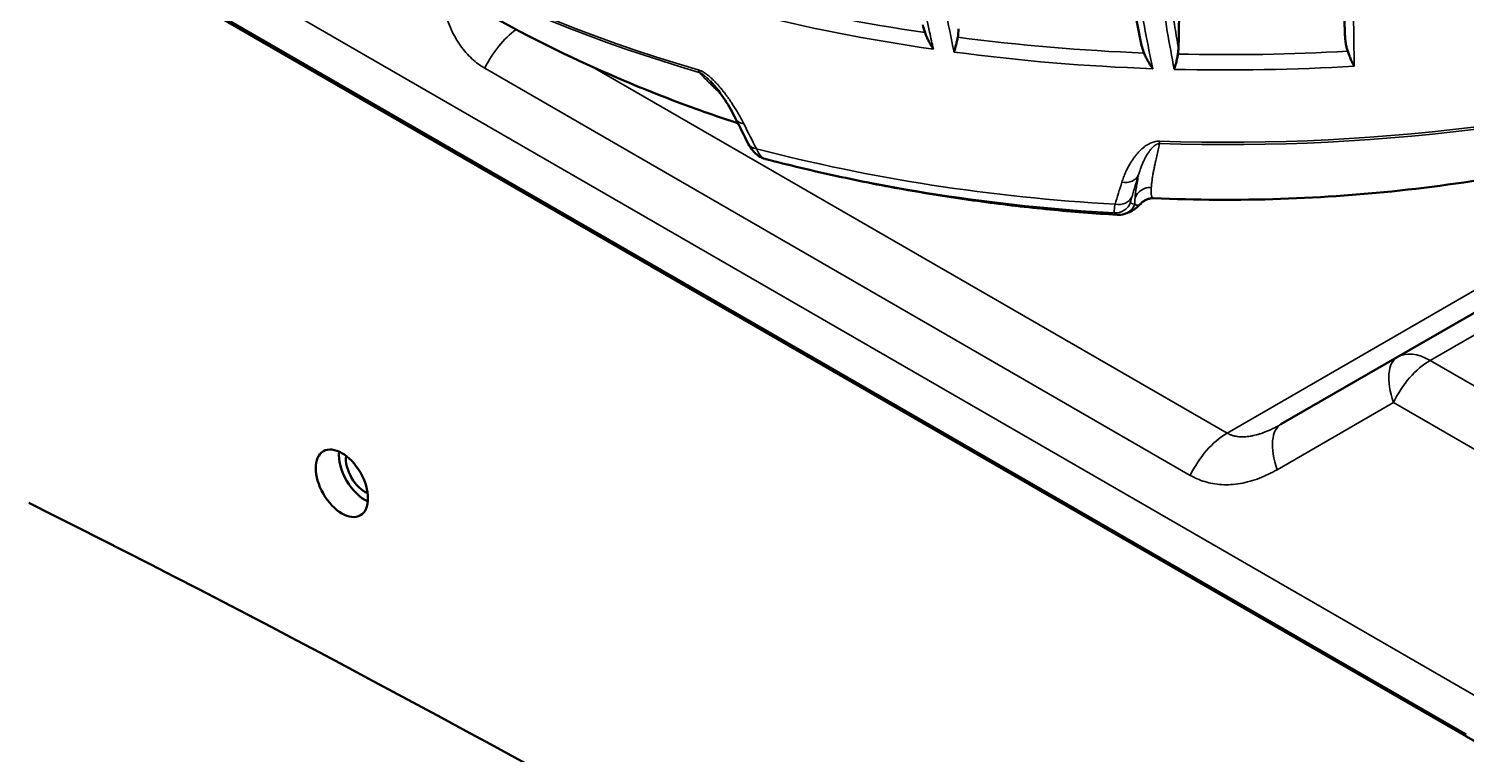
# Model space of a CAD drawing. Header units: millimetres. Extents: x 40 to 2195, y 40 to 1687.
# Drawn here: x 1665 to 1752.5, y 1308.4 to 1352.6 of the extents above; entities that cross this region are included whole.
import ezdxf

# ---------------------------------------------------------------- set-up
doc = ezdxf.new("R2010")
doc.units = ezdxf.units.MM
doc.header["$LTSCALE"] = 8
doc.layers.add('Visible (ISO)', color=7, linetype='Continuous', lineweight=50)
doc.layers.add('Visible Narrow (ISO)', color=7, linetype='Continuous', lineweight=35)

msp = doc.modelspace()

# ---------------------------------------------------------------- linework, layer by layer
at = {"layer": 'Visible (ISO)'}
for p, q in [((1670.653, 1356.782), (1754.091, 1308.608)), ((1752.485, 1309.65), (1672.259, 1355.968)), ((1709.852, 1344.671), (1709.852, 1344.671)), ((1759.619, 1339.152), (1748.292, 1332.613)), ((1741.215, 1328.527), (1748.292, 1332.613))]:
    msp.add_line(p, q, dxfattribs=at)
for centre, major_axis, ratio, start_param, end_param in [((1721.046, 1353.369), (0.231, -1.769), 0.286868, 0.718741, 1.082712), ((1734.38, 1352.306), (0.286, -1.765), 0.298341, 0.736225, 1.010242), ((1685.502, 1325.755), (-1.125, 1.949), 0.57735, 0.679674, 2.461919), ((1685.502, 1325.755), (-0.825, 1.429), 0.57735, 0.651522, 2.49007), ((1712.372, 481.754), (-500, 866.025), 0.57735, 5.430804, 5.56477)]:
    msp.add_ellipse(centre, major_axis=major_axis, ratio=ratio, start_param=start_param, end_param=end_param, dxfattribs=at)
msp.add_ellipse((1684.088, 1324.938), major_axis=(-1.125, 1.949), ratio=0.57735, dxfattribs=at)
for points in [[(1732.666, 1351.885), (1730.954, 1360.688), (1729.755, 1370.692), (1729.1, 1381.522)], [(1735.219, 1361.248), (1735.139, 1357.978), (1735.058, 1354.709), (1734.978, 1351.44)], [(1745.096, 1352.424), (1745.034, 1355.419), (1744.972, 1358.415), (1744.909, 1361.411)], [(1719.562, 1352.36), (1719.508, 1352.512), (1719.464, 1352.674), (1719.429, 1352.834)], [(1732.885, 1351.12), (1732.798, 1351.333), (1732.722, 1351.593), (1732.666, 1351.885)], [(1708.04, 1347.128), (1707.676, 1347.858), (1707.221, 1348.649), (1706.507, 1349.398)], [(1708.809, 1345.609), (1708.552, 1346.111), (1708.296, 1346.618), (1708.04, 1347.128)], [(1733.469, 1342.288), (1733.358, 1342.293), (1733.262, 1342.276), (1733.19, 1342.255)], [(1732.316, 1341.625), (1732.091, 1341.483), (1731.909, 1341.388), (1731.659, 1341.32)], [(1731.659, 1341.32), (1731.54, 1341.288), (1731.4, 1341.267), (1731.248, 1341.276)]]:
    msp.add_open_spline(points, degree=3, dxfattribs=at)
for points, knots in [([(1708.182, 1346.846), (1707.182, 1347.173), (1706.18, 1347.52), (1702.823, 1348.752), (1700.455, 1349.734), (1695.68, 1351.988), (1693.273, 1353.26), (1688.428, 1356.165), (1685.991, 1357.798), (1681.118, 1361.519), (1678.683, 1363.607), (1676.289, 1365.976)], [4.4423028, 4.4423028, 4.4423028, 4.4423028, 4.4932499, 4.4932499, 4.6123233, 4.6123233, 4.7313967, 4.7313967, 4.85047, 4.85047, 4.9695434, 4.9695434, 4.9695434, 4.9695434]), ([(1719.562, 1352.36), (1719.594, 1352.27), (1719.63, 1352.18), (1719.669, 1352.09), (1719.68, 1352.065), (1719.691, 1352.041), (1719.702, 1352.016), (1719.743, 1351.927), (1719.787, 1351.84), (1719.833, 1351.753), (1719.847, 1351.729), (1719.86, 1351.704), (1719.874, 1351.679), (1719.917, 1351.603), (1719.961, 1351.527), (1720.008, 1351.453), (1720.028, 1351.42), (1720.049, 1351.388), (1720.07, 1351.356)], [0, 0, 0, 0, 0.2608038, 0.2608038, 0.2608038, 0.3333333, 0.3333333, 0.3333333, 0.5927781, 0.5927781, 0.5927781, 0.6666667, 0.6666667, 0.6666667, 0.8981921, 0.8981921, 0.8981921, 1, 1, 1, 1]), ([(1721.331, 1351.18), (1721.35, 1351.247), (1721.369, 1351.316), (1721.388, 1351.386), (1721.396, 1351.413), (1721.403, 1351.44), (1721.411, 1351.467), (1721.43, 1351.539), (1721.449, 1351.612), (1721.467, 1351.686), (1721.474, 1351.713), (1721.481, 1351.741), (1721.487, 1351.769), (1721.507, 1351.851), (1721.525, 1351.934), (1721.542, 1352.019), (1721.546, 1352.04), (1721.55, 1352.06), (1721.554, 1352.081)], [0, 0, 0, 0, 0.2408603, 0.2408603, 0.2408603, 0.3333333, 0.3333333, 0.3333333, 0.5761614, 0.5761614, 0.5761614, 0.6666667, 0.6666667, 0.6666667, 0.9339743, 0.9339743, 0.9339743, 1, 1, 1, 1]), ([(1745.273, 1351.233), (1745.261, 1351.268), (1745.25, 1351.304), (1745.24, 1351.342), (1745.229, 1351.379), (1745.219, 1351.418), (1745.21, 1351.459), (1745.2, 1351.5), (1745.191, 1351.542), (1745.182, 1351.586), (1745.174, 1351.63), (1745.165, 1351.677), (1745.158, 1351.725), (1745.15, 1351.773), (1745.143, 1351.824), (1745.136, 1351.877), (1745.129, 1351.93), (1745.123, 1351.985), (1745.118, 1352.043), (1745.112, 1352.101), (1745.108, 1352.161), (1745.104, 1352.225), (1745.101, 1352.288), (1745.098, 1352.354), (1745.096, 1352.424)], [0, 0, 0, 0, 0.125, 0.125, 0.125, 0.25, 0.25, 0.25, 0.375, 0.375, 0.375, 0.5, 0.5, 0.5, 0.625, 0.625, 0.625, 0.75, 0.75, 0.75, 0.875, 0.875, 0.875, 1, 1, 1, 1]), ([(1732.885, 1351.12), (1732.922, 1351.031), (1732.962, 1350.943), (1733.004, 1350.856), (1733.015, 1350.834), (1733.026, 1350.812), (1733.037, 1350.79), (1733.077, 1350.712), (1733.119, 1350.635), (1733.162, 1350.559), (1733.179, 1350.53), (1733.197, 1350.501), (1733.214, 1350.472), (1733.258, 1350.399), (1733.303, 1350.328), (1733.349, 1350.258), (1733.37, 1350.227), (1733.39, 1350.197), (1733.411, 1350.167)], [0, 0, 0, 0, 0.266065, 0.266065, 0.266065, 0.333333, 0.333333, 0.333333, 0.573643, 0.573643, 0.573643, 0.666667, 0.666667, 0.666667, 0.898779, 0.898779, 0.898779, 1, 1, 1, 1]), ([(1734.718, 1350.128), (1734.732, 1350.171), (1734.746, 1350.216), (1734.774, 1350.309), (1734.788, 1350.358), (1734.803, 1350.413), (1734.804, 1350.419), (1734.822, 1350.481), (1734.837, 1350.539), (1734.863, 1350.643), (1734.874, 1350.689), (1734.904, 1350.827), (1734.923, 1350.921), (1734.941, 1351.028), (1734.943, 1351.042), (1734.945, 1351.055)], [0, 0, 0, 0, 0.1519863, 0.1519863, 0.3148341, 0.3148341, 0.3333333, 0.3333333, 0.5207462, 0.5207462, 0.6666667, 0.6666667, 0.9581845, 0.9581845, 1, 1, 1, 1]), ([(1745.273, 1351.233), (1745.3, 1351.15), (1745.33, 1351.067), (1745.361, 1350.986), (1745.371, 1350.963), (1745.38, 1350.94), (1745.389, 1350.917), (1745.423, 1350.834), (1745.458, 1350.752), (1745.494, 1350.672), (1745.504, 1350.652), (1745.513, 1350.632), (1745.522, 1350.612), (1745.555, 1350.543), (1745.588, 1350.475), (1745.622, 1350.409), (1745.637, 1350.38), (1745.651, 1350.352), (1745.666, 1350.324)], [0, 0, 0, 0, 0.259448, 0.259448, 0.259448, 0.333333, 0.333333, 0.333333, 0.599309, 0.599309, 0.599309, 0.666667, 0.666667, 0.666667, 0.899868, 0.899868, 0.899868, 1, 1, 1, 1]), ([(1772.553, 1348.612), (1769.873, 1347.557), (1767.216, 1346.664), (1761.942, 1345.143), (1759.323, 1344.516), (1754.112, 1343.493), (1751.52, 1343.097), (1746.349, 1342.514), (1743.771, 1342.328), (1738.619, 1342.157), (1736.046, 1342.172), (1733.469, 1342.288)], [3.3287036, 3.3287036, 3.3287036, 3.3287036, 3.4639147, 3.4639147, 3.5991257, 3.5991257, 3.7343368, 3.7343368, 3.8695479, 3.8695479, 4.004759, 4.004759, 4.004759, 4.004759]), ([(1709.841, 1344.674), (1709.692, 1344.714), (1709.552, 1344.781), (1709.297, 1344.954), (1709.182, 1345.064), (1708.979, 1345.311), (1708.89, 1345.452), (1708.812, 1345.602)], [0.0013693, 0.0013693, 0.0013693, 0.0013693, 0.0541149, 0.0541149, 0.1111881, 0.1111881, 0.1723503, 0.1723503, 0.1723503, 0.1723503]), ([(1710.06, 1344.617), (1710.046, 1344.62), (1710.032, 1344.624), (1710.005, 1344.631), (1709.991, 1344.635), (1709.963, 1344.642), (1709.949, 1344.645), (1709.922, 1344.653), (1709.908, 1344.656), (1709.88, 1344.663), (1709.866, 1344.667), (1709.852, 1344.671)], [4.34695944, 4.34695944, 4.34695944, 4.34695944, 4.347623844, 4.347623844, 4.348288248, 4.348288248, 4.348952652, 4.348952652, 4.349617057, 4.349617057, 4.350281461, 4.350281461, 4.350281461, 4.350281461]), ([(1710.06, 1344.617), (1711.551, 1344.232), (1713.022, 1343.886), (1715.926, 1343.261), (1717.361, 1342.982), (1720.2, 1342.487), (1721.605, 1342.27), (1724.392, 1341.893), (1725.775, 1341.733), (1728.522, 1341.465), (1729.887, 1341.358), (1731.248, 1341.276)], [1.9362259, 1.9362259, 1.9362259, 1.9362259, 1.9994727, 1.9994727, 2.0627195, 2.0627195, 2.1259664, 2.1259664, 2.1892132, 2.1892132, 2.25246, 2.25246, 2.25246, 2.25246]), ([(1733.19, 1342.255), (1733.123, 1342.236), (1733.065, 1342.212), (1732.942, 1342.152), (1732.882, 1342.115), (1732.811, 1342.063), (1732.794, 1342.051), (1732.779, 1342.038)], [0, 0, 0, 0, 0.02627731, 0.02627731, 0.06203497, 0.06203497, 0.07362864, 0.07362864, 0.07362864, 0.07362864]), ([(1732.779, 1342.038), (1732.703, 1341.977), (1732.654, 1341.926), (1732.578, 1341.848), (1732.553, 1341.822), (1732.495, 1341.766), (1732.471, 1341.743), (1732.412, 1341.693), (1732.378, 1341.666), (1732.338, 1341.64)], [0, 0, 0, 0, 0.0525871, 0.0525871, 0.0848879, 0.0848879, 0.1018977, 0.1018977, 0.11775, 0.11775, 0.11775, 0.11775])]:
    msp.add_open_spline(points, degree=3, knots=knots, dxfattribs=at)
at = {"layer": 'Visible Narrow (ISO)'}
for p, q in [((1753.071, 1311.98), (1672.846, 1358.298)), ((1692.787, 1350.195), (1735.698, 1325.42)), ((1699.355, 1350.266), (1737.94, 1327.989)), ((1772.058, 1347.687), (1737.94, 1327.989)), ((1731.918, 1344.178), (1731.918, 1344.178)), ((1759.619, 1337.799), (1750.292, 1332.414)), ((1750.292, 1332.414), (1756.999, 1328.542)), ((1740.973, 1325.76), (1748.05, 1329.845)), ((1748.05, 1329.845), (1754.758, 1325.973))]:
    msp.add_line(p, q, dxfattribs=at)
for centre, major_axis, ratio, start_param, end_param in [((1737.913, 1386.962), (71.487, 0), 0.57735, 3.607978, 4.246004), ((1737.913, 1386.739), (71.35, 0), 0.57735, 3.669836, 4.246004), ((1737.913, 1393.604), (73.756, 0), 0.57735, 4.305873, 4.460938), ((1737.913, 1392.561), (73.567, 0), 0.57735, 4.301699, 4.467408), ((1695.028, 1349.498), (-2, -3.464), 0.57735, 4.045891, 4.842092), ((1737.913, 1393.604), (73.756, 0), 0.57735, 4.488733, 4.644169), ((1737.913, 1392.561), (73.567, 0), 0.57735, 4.485036, 4.651148), ((1737.913, 1386.962), (71.487, 0), 0.57735, 4.655175, 5.228355), ((1737.913, 1393.604), (73.756, 0), 0.57735, 4.67214, 4.812339), ((1737.913, 1386.739), (71.35, 0), 0.57735, 4.655175, 5.229446), ((1737.913, 1392.561), (73.567, 0), 0.57735, 4.66895, 4.817971), ((1706.196, 1350.838), (-0.279, -0.96), 0.367142, 5.694564, 6.001292), ((1708.935, 1347.575), (-0.895, -0.447), 0.703936, 6.283184, 7.085074), ((1743.487, 1485.717), (11.208, -180.069), 0.36868, 5.570163, 5.583526), ((1733.88, 1346.555), (-0.033, -0.999), 0.046689, 5.641158, 5.947889), ((1709.699, 1346.064), (-0.89, -0.456), 0.712006, 0.000049, 0.798945), ((1737.913, 1381.734), (69.297, 0), 0.57735, 4.286921, 4.614258), ((1737.913, 1380.63), (-68.312, 0), 0.57735, 1.150828, 1.470487), ((1786.153, 1479.117), (62.522, 169.238), 0.039356, 2.517151, 2.530514), ((1731.621, 1344.066), (0.956, -0.292), 0.810814, 4.867856, 6.212448), ((1787.104, 1478.848), (62.2, 168.368), 0.041369, 2.517527, 2.530886), ((1731.216, 1342.736), (0.957, -0.291), 0.818541, 4.862448, 6.211108), ((1733.276, 1341.957), (-0.997, 0.071), 0.989192, 4.733251, 5.996655), ((1731.134, 1342.385), (0.834, 0.552), 0.998686, 4.066585, 5.343597), ((1770.997, 1449.011), (-39.808, -107.723), 0.041341, 6.252903, 6.295699), ((1731.397, 1342.285), (0.263, -0.965), 0.998709, 0, 0.951802), ((1771.654, 1448.774), (-39.467, -106.833), 0.041369, 6.252908, 6.312686), ((1731.783, 1342.471), (0.533, -0.846), 0.99443, 6.283183, 6.664132), ((1732.15, 1342.816), (0.628, -0.778), 0.664165, 0.000183, 0.03499), ((1750.292, 1329.148), (-2, 3.464), 0.44139, 0, 1.125051), ((1750.292, 1329.148), (-2, 3.464), 0.57735, 5.497787, 6.283185), ((1750.292, 1329.148), (-2, -3.464), 0.57735, 3.926991, 4.842092), ((1743.215, 1325.063), (-2, 3.464), 0.44139, 0, 1.125051), ((1737.94, 1324.723), (-2, -3.464), 0.577351, 3.927013, 4.842131)]:
    msp.add_ellipse(centre, major_axis=major_axis, ratio=ratio, start_param=start_param, end_param=end_param, dxfattribs=at)
for points, knots in [([(1715.744, 1382.783), (1715.849, 1381.128), (1715.97, 1379.492), (1716.236, 1376.309), (1716.381, 1374.76), (1716.597, 1372.679), (1716.656, 1372.128), (1716.829, 1370.578), (1716.947, 1369.584), (1717.276, 1366.972), (1717.497, 1365.371), (1717.872, 1362.883), (1718.015, 1361.978), (1718.257, 1360.518), (1718.353, 1359.957), (1718.676, 1358.118), (1718.912, 1356.856), (1719.377, 1354.523), (1719.603, 1353.448), (1719.915, 1352.042), (1719.992, 1351.698), (1720.07, 1351.356)], [0, 0, 0, 0, 0.143534, 0.143534, 0.282929, 0.282929, 0.333333, 0.333333, 0.425697, 0.425697, 0.578184, 0.578184, 0.666667, 0.666667, 0.72245, 0.72245, 0.850689, 0.850689, 0.963275, 0.963275, 1, 1, 1, 1]), ([(1721.331, 1351.18), (1721.147, 1352.039), (1720.972, 1352.908), (1720.804, 1353.788), (1720.551, 1355.114), (1720.316, 1356.463), (1720.1, 1357.834), (1719.942, 1358.83), (1719.795, 1359.839), (1719.657, 1360.858), (1719.626, 1361.086), (1719.596, 1361.314), (1719.566, 1361.543), (1719.418, 1362.678), (1719.282, 1363.827), (1719.157, 1364.99), (1719.045, 1366.044), (1718.942, 1367.108), (1718.849, 1368.184), (1718.765, 1369.157), (1718.689, 1370.14), (1718.621, 1371.13), (1718.618, 1371.185), (1718.614, 1371.239), (1718.61, 1371.294), (1718.553, 1372.137), (1718.502, 1372.986), (1718.457, 1373.841), (1718.413, 1374.666), (1718.375, 1375.496), (1718.342, 1376.332), (1718.312, 1377.091), (1718.287, 1377.854), (1718.267, 1378.622), (1718.248, 1379.322), (1718.233, 1380.026), (1718.221, 1380.733), (1718.212, 1381.287), (1718.206, 1381.844), (1718.201, 1382.402)], [0, 0, 0, 0, 0.0925295, 0.0925295, 0.0925295, 0.2320294, 0.2320294, 0.2320294, 0.3333333, 0.3333333, 0.3333333, 0.3559258, 0.3559258, 0.3559258, 0.4680888, 0.4680888, 0.4680888, 0.5696674, 0.5696674, 0.5696674, 0.6616107, 0.6616107, 0.6616107, 0.6666667, 0.6666667, 0.6666667, 0.7448396, 0.7448396, 0.7448396, 0.8202396, 0.8202396, 0.8202396, 0.8887044, 0.8887044, 0.8887044, 0.9511157, 0.9511157, 0.9511157, 0.9999997, 0.9999997, 0.9999997, 0.9999997]), ([(1729.547, 1381.243), (1729.643, 1379.667), (1729.75, 1378.111), (1729.957, 1375.42), (1730.052, 1374.277), (1730.245, 1372.118), (1730.343, 1371.101), (1730.583, 1368.734), (1730.731, 1367.391), (1731.044, 1364.756), (1731.209, 1363.463), (1731.484, 1361.451), (1731.588, 1360.72), (1731.708, 1359.9), (1731.722, 1359.805), (1731.97, 1358.14), (1732.218, 1356.602), (1732.499, 1354.986), (1732.518, 1354.877), (1732.813, 1353.198), (1733.104, 1351.665), (1733.411, 1350.167)], [0, 0, 0, 0, 0.1369157, 0.1369157, 0.2398979, 0.2398979, 0.3333333, 0.3333333, 0.4595686, 0.4595686, 0.5846852, 0.5846852, 0.6571523, 0.6571523, 0.6666667, 0.6666667, 0.8240432, 0.8240432, 0.8355255, 0.8355255, 1, 1, 1, 1]), ([(1734.718, 1350.128), (1734.574, 1350.889), (1734.434, 1351.66), (1734.167, 1353.227), (1734.039, 1354.024), (1733.792, 1355.651), (1733.674, 1356.48), (1733.46, 1358.084), (1733.364, 1358.858), (1733.168, 1360.529), (1733.07, 1361.43), (1732.889, 1363.254), (1732.805, 1364.177), (1732.65, 1366.046), (1732.58, 1366.993), (1732.471, 1368.628), (1732.429, 1369.312), (1732.335, 1371.024), (1732.286, 1372.057), (1732.204, 1374.147), (1732.171, 1375.204), (1732.121, 1377.344), (1732.104, 1378.427), (1732.091, 1380.049), (1732.088, 1380.58), (1732.087, 1381.114)], [0, 0, 0, 0, 0.0839647, 0.0839647, 0.1686984, 0.1686984, 0.2548269, 0.2548269, 0.3333333, 0.3333333, 0.4228184, 0.4228184, 0.5125096, 0.5125096, 0.6026181, 0.6026181, 0.6666667, 0.6666667, 0.7618118, 0.7618118, 0.8573544, 0.8573544, 0.9535085, 0.9535085, 1, 1, 1, 1]), ([(1732.561, 1381.273), (1732.561, 1380.649), (1732.565, 1380.009), (1732.574, 1379.045), (1732.578, 1378.731), (1732.583, 1378.395), (1732.583, 1378.377), (1732.589, 1377.953), (1732.596, 1377.542), (1732.613, 1376.717), (1732.622, 1376.303), (1732.638, 1375.715), (1732.642, 1375.545), (1732.651, 1375.227), (1732.656, 1375.08), (1732.674, 1374.476), (1732.69, 1374.014), (1732.726, 1373.074), (1732.745, 1372.597), (1732.78, 1371.815), (1732.794, 1371.516), (1732.832, 1370.757), (1732.857, 1370.292), (1732.907, 1369.414), (1732.932, 1369.003), (1732.988, 1368.118), (1733.02, 1367.642), (1733.089, 1366.685), (1733.125, 1366.203), (1733.189, 1365.404), (1733.215, 1365.089), (1733.285, 1364.276), (1733.33, 1363.773), (1733.395, 1363.085), (1733.413, 1362.907), (1733.48, 1362.223), (1733.532, 1361.712), (1733.608, 1361.013), (1733.628, 1360.831), (1733.699, 1360.193), (1733.752, 1359.731), (1733.863, 1358.815), (1733.92, 1358.359), (1734.04, 1357.435), (1734.104, 1356.965), (1734.184, 1356.395), (1734.197, 1356.301), (1734.302, 1355.569), (1734.398, 1354.922), (1734.584, 1353.739), (1734.671, 1353.206), (1734.832, 1352.261), (1734.904, 1351.852), (1734.978, 1351.44)], [0, 0, 0, 0, 0.0846276, 0.0846276, 0.125, 0.125, 0.1272854, 0.1272854, 0.1789618, 0.1789618, 0.2296217, 0.2296217, 0.25, 0.25, 0.2675178, 0.2675178, 0.3212589, 0.3212589, 0.375, 0.375, 0.4077379, 0.4077379, 0.4573762, 0.4573762, 0.5, 0.5, 0.5479617, 0.5479617, 0.5950212, 0.5950212, 0.625, 0.625, 0.6718697, 0.6718697, 0.6881763, 0.6881763, 0.7339947, 0.7339947, 0.75, 0.75, 0.7899449, 0.7899449, 0.8284488, 0.8284488, 0.8672804, 0.8672804, 0.875, 0.875, 0.9268199, 0.9268199, 0.9684977, 0.9684977, 1, 1, 1, 1]), ([(1744.633, 1381.463), (1744.643, 1380.945), (1744.653, 1380.427), (1744.673, 1379.395), (1744.683, 1378.88), (1744.702, 1377.855), (1744.712, 1377.345), (1744.727, 1376.539), (1744.732, 1376.241), (1744.739, 1375.872), (1744.74, 1375.8), (1744.749, 1375.35), (1744.755, 1374.974), (1744.769, 1374.225), (1744.776, 1373.852), (1744.789, 1373.106), (1744.796, 1372.734), (1744.809, 1371.991), (1744.815, 1371.62), (1744.826, 1371.013), (1744.83, 1370.779), (1744.838, 1370.315), (1744.842, 1370.085), (1744.855, 1369.274), (1744.865, 1368.687), (1744.885, 1367.506), (1744.894, 1366.914), (1744.912, 1365.807), (1744.92, 1365.296), (1744.934, 1364.365), (1744.941, 1363.947), (1744.954, 1363.056), (1744.962, 1362.58), (1744.976, 1361.63), (1744.983, 1361.155), (1744.996, 1360.208), (1745.003, 1359.736), (1745.012, 1359.051), (1745.015, 1358.838), (1745.027, 1358.015), (1745.035, 1357.406), (1745.05, 1356.216), (1745.058, 1355.635), (1745.072, 1354.48), (1745.079, 1353.906), (1745.089, 1353.029), (1745.093, 1352.726), (1745.096, 1352.424)], [0.0000126, 0.0000126, 0.0000126, 0.0000126, 0.0557415, 0.0557415, 0.1114225, 0.1114225, 0.1671017, 0.1671017, 0.2, 0.2, 0.2079873, 0.2079873, 0.249954, 0.249954, 0.2917482, 0.2917482, 0.3333212, 0.3333212, 0.374375, 0.374375, 0.4, 0.4, 0.4248468, 0.4248468, 0.487159, 0.487159, 0.5483546, 0.5483546, 0.6, 0.6, 0.6413573, 0.6413573, 0.6878341, 0.6878341, 0.7338867, 0.7338867, 0.779464, 0.779464, 0.8, 0.8, 0.8589172, 0.8589172, 0.9151523, 0.9151523, 0.9707243, 0.9707243, 1, 1, 1, 1]), ([(1745.177, 1381.171), (1745.216, 1379.224), (1745.252, 1377.307), (1745.32, 1373.633), (1745.352, 1371.872), (1745.385, 1369.937), (1745.388, 1369.734), (1745.429, 1367.372), (1745.463, 1365.257), (1745.512, 1362.058), (1745.529, 1360.941), (1745.561, 1358.691), (1745.577, 1357.559), (1745.619, 1354.345), (1745.644, 1352.305), (1745.666, 1350.324)], [0, 0, 0, 0, 0.171092, 0.171092, 0.333333, 0.333333, 0.352335, 0.352335, 0.555486, 0.555486, 0.666667, 0.666667, 0.782415, 0.782415, 1, 1, 1, 1]), ([(1690.061, 1355.153), (1690.105, 1354.736), (1690.242, 1353.909), (1690.658, 1352.637), (1691.274, 1351.543), (1691.987, 1350.739), (1692.513, 1350.353), (1692.787, 1350.195)], [0, 0, 0, 0, 0.2, 0.4, 0.6, 0.8, 0.9999924, 0.9999924, 0.9999924, 0.9999924]), ([(1705.768, 1350.096), (1705.789, 1350.09), (1705.81, 1350.083), (1705.856, 1350.067), (1705.88, 1350.057), (1705.929, 1350.036), (1705.955, 1350.024), (1706.007, 1349.997), (1706.033, 1349.983), (1706.087, 1349.952), (1706.114, 1349.936), (1706.169, 1349.9), (1706.197, 1349.882), (1706.254, 1349.842), (1706.283, 1349.82), (1706.342, 1349.776), (1706.372, 1349.752), (1706.432, 1349.703), (1706.463, 1349.677), (1706.526, 1349.622), (1706.557, 1349.593), (1706.622, 1349.534), (1706.655, 1349.502), (1706.722, 1349.437), (1706.756, 1349.403), (1706.825, 1349.331), (1706.86, 1349.294), (1706.931, 1349.217), (1706.968, 1349.177), (1707.041, 1349.093), (1707.079, 1349.05), (1707.155, 1348.959), (1707.194, 1348.912), (1707.273, 1348.813), (1707.314, 1348.762), (1707.396, 1348.655), (1707.438, 1348.599), (1707.524, 1348.483), (1707.568, 1348.423), (1707.657, 1348.296), (1707.703, 1348.229), (1707.798, 1348.089), (1707.847, 1348.015), (1707.948, 1347.857), (1708, 1347.774), (1708.106, 1347.6), (1708.16, 1347.51), (1708.267, 1347.323), (1708.321, 1347.226), (1708.43, 1347.025), (1708.485, 1346.92), (1708.539, 1346.812)], [0.0000006, 0.0000006, 0.0000006, 0.0000006, 0.04, 0.04, 0.08, 0.08, 0.12, 0.12, 0.16, 0.16, 0.2, 0.2, 0.24, 0.24, 0.28, 0.28, 0.32, 0.32, 0.36, 0.36, 0.4, 0.4, 0.44, 0.44, 0.48, 0.48, 0.52, 0.52, 0.56, 0.56, 0.6, 0.6, 0.64, 0.64, 0.68, 0.68, 0.72, 0.72, 0.76, 0.76, 0.8, 0.8, 0.84, 0.84, 0.88, 0.88, 0.92, 0.92, 0.96, 0.96, 1, 1, 1, 1]), ([(1705.83, 1349.944), (1706.001, 1349.758), (1706.176, 1349.573), (1706.355, 1349.39), (1706.531, 1349.21), (1706.711, 1349.033), (1706.895, 1348.859), (1706.956, 1348.801), (1707.017, 1348.743), (1707.079, 1348.686), (1707.094, 1348.672), (1707.109, 1348.658), (1707.124, 1348.645)], [0.0000007, 0.0000007, 0.0000007, 0.0000007, 0.1442254, 0.1442254, 0.1442254, 0.286103, 0.286103, 0.286103, 0.3333333, 0.3333333, 0.3333333, 0.3447104, 0.3447104, 0.3447104, 0.3447104]), ([(1705.83, 1349.944), (1705.833, 1349.943), (1705.837, 1349.942), (1705.841, 1349.941), (1705.848, 1349.938), (1705.856, 1349.935), (1705.864, 1349.931), (1705.869, 1349.929), (1705.874, 1349.927), (1705.878, 1349.925), (1705.886, 1349.921), (1705.895, 1349.917), (1705.903, 1349.913), (1705.909, 1349.91), (1705.915, 1349.907), (1705.921, 1349.903), (1705.93, 1349.899), (1705.938, 1349.894), (1705.947, 1349.889), (1705.954, 1349.884), (1705.961, 1349.88), (1705.968, 1349.876), (1705.976, 1349.87), (1705.985, 1349.865), (1705.994, 1349.859), (1706.002, 1349.854), (1706.01, 1349.848), (1706.018, 1349.842), (1706.026, 1349.836), (1706.035, 1349.83), (1706.044, 1349.824), (1706.053, 1349.817), (1706.062, 1349.81), (1706.071, 1349.803), (1706.08, 1349.797), (1706.088, 1349.79), (1706.097, 1349.783), (1706.107, 1349.775), (1706.118, 1349.767), (1706.128, 1349.758), (1706.137, 1349.751), (1706.145, 1349.744), (1706.153, 1349.737), (1706.165, 1349.727), (1706.177, 1349.717), (1706.189, 1349.707), (1706.197, 1349.7), (1706.205, 1349.693), (1706.213, 1349.686), (1706.226, 1349.674), (1706.239, 1349.662), (1706.253, 1349.649), (1706.261, 1349.642), (1706.268, 1349.635), (1706.276, 1349.628), (1706.291, 1349.614), (1706.306, 1349.6), (1706.321, 1349.585), (1706.328, 1349.578), (1706.335, 1349.571), (1706.343, 1349.565), (1706.359, 1349.548), (1706.376, 1349.532), (1706.393, 1349.515), (1706.4, 1349.508), (1706.407, 1349.501), (1706.413, 1349.495), (1706.432, 1349.476), (1706.451, 1349.457), (1706.47, 1349.437), (1706.476, 1349.431), (1706.482, 1349.425), (1706.488, 1349.418), (1706.494, 1349.412), (1706.501, 1349.405), (1706.507, 1349.398)], [0.0000019, 0.0000019, 0.0000019, 0.0000019, 0.0135103, 0.0135103, 0.0135103, 0.04, 0.04, 0.04, 0.055076, 0.055076, 0.055076, 0.08, 0.08, 0.08, 0.0966318, 0.0966318, 0.0966318, 0.12, 0.12, 0.12, 0.1381946, 0.1381946, 0.1381946, 0.16, 0.16, 0.16, 0.1797043, 0.1797043, 0.1797043, 0.2, 0.2, 0.2, 0.2212502, 0.2212502, 0.2212502, 0.24, 0.24, 0.24, 0.2628015, 0.2628015, 0.2628015, 0.28, 0.28, 0.28, 0.3043345, 0.3043345, 0.3043345, 0.32, 0.32, 0.32, 0.3458792, 0.3458792, 0.3458792, 0.36, 0.36, 0.36, 0.3874213, 0.3874213, 0.3874213, 0.4, 0.4, 0.4, 0.4289624, 0.4289624, 0.4289624, 0.44, 0.44, 0.44, 0.4705063, 0.4705063, 0.4705063, 0.48, 0.48, 0.48, 0.4899138, 0.4899138, 0.4899138, 0.4899138]), ([(1731.535, 1343.254), (1731.568, 1343.36), (1731.638, 1343.563), (1731.752, 1343.842), (1731.873, 1344.097), (1731.995, 1344.322), (1732.116, 1344.52), (1732.234, 1344.696), (1732.351, 1344.853), (1732.467, 1344.994), (1732.582, 1345.12), (1732.695, 1345.232), (1732.807, 1345.333), (1732.921, 1345.424), (1733.036, 1345.505), (1733.152, 1345.575), (1733.267, 1345.634), (1733.381, 1345.682), (1733.516, 1345.724), (1733.663, 1345.752), (1733.77, 1345.758), (1733.825, 1345.756)], [0, 0, 0, 0, 0.0526316, 0.1052632, 0.1578947, 0.2105263, 0.2631579, 0.3157895, 0.3684211, 0.4210526, 0.4736842, 0.5263158, 0.5789474, 0.6315789, 0.6842105, 0.7368421, 0.7894737, 0.8421053, 0.8947368, 0.9473684, 1, 1, 1, 1]), ([(1709.311, 1345.292), (1709.362, 1345.174), (1709.471, 1344.968), (1709.655, 1344.758), (1709.786, 1344.688), (1709.852, 1344.671)], [0.0000203, 0.0000203, 0.0000203, 0.0000203, 0.3333333, 0.6666667, 0.998718, 0.998718, 0.998718, 0.998718]), ([(1732.558, 1343.72), (1732.562, 1343.733), (1732.566, 1343.747), (1732.587, 1343.821), (1732.605, 1343.88), (1732.629, 1343.954), (1732.634, 1343.97), (1732.657, 1344.039), (1732.675, 1344.09), (1732.7, 1344.158), (1732.707, 1344.177), (1732.731, 1344.24), (1732.748, 1344.283), (1732.773, 1344.345), (1732.782, 1344.365), (1732.806, 1344.422), (1732.821, 1344.457), (1732.846, 1344.513), (1732.856, 1344.533), (1732.879, 1344.583), (1732.893, 1344.612), (1732.917, 1344.661), (1732.928, 1344.682), (1732.951, 1344.726), (1732.963, 1344.75), (1732.987, 1344.794), (1732.998, 1344.815), (1733.021, 1344.854), (1733.032, 1344.873), (1733.055, 1344.913), (1733.067, 1344.934), (1733.089, 1344.969), (1733.099, 1344.985), (1733.122, 1345.021), (1733.135, 1345.041), (1733.156, 1345.073), (1733.165, 1345.085), (1733.187, 1345.117), (1733.201, 1345.137), (1733.222, 1345.166), (1733.229, 1345.175), (1733.251, 1345.204), (1733.266, 1345.223), (1733.287, 1345.249), (1733.293, 1345.256), (1733.314, 1345.282), (1733.331, 1345.301), (1733.351, 1345.324), (1733.356, 1345.329), (1733.377, 1345.352), (1733.393, 1345.369), (1733.411, 1345.386), (1733.412, 1345.387), (1733.416, 1345.392), (1733.42, 1345.395), (1733.437, 1345.412), (1733.451, 1345.425), (1733.469, 1345.441), (1733.474, 1345.445), (1733.48, 1345.451), (1733.483, 1345.453), (1733.501, 1345.468), (1733.517, 1345.481), (1733.536, 1345.495), (1733.539, 1345.498), (1733.544, 1345.501), (1733.545, 1345.502), (1733.556, 1345.51), (1733.566, 1345.517), (1733.586, 1345.529), (1733.595, 1345.535), (1733.606, 1345.541), (1733.607, 1345.542), (1733.608, 1345.543), (1733.619, 1345.549), (1733.631, 1345.556), (1733.654, 1345.567), (1733.666, 1345.573), (1733.679, 1345.578), (1733.68, 1345.579), (1733.697, 1345.586), (1733.714, 1345.592), (1733.739, 1345.599), (1733.746, 1345.601), (1733.755, 1345.603), (1733.758, 1345.604), (1733.77, 1345.606), (1733.78, 1345.608), (1733.799, 1345.61), (1733.808, 1345.611), (1733.823, 1345.612), (1733.828, 1345.612), (1733.833, 1345.612)], [0, 0, 0, 0, 0.0096994, 0.0096994, 0.0526316, 0.0526316, 0.0651218, 0.0651218, 0.1052632, 0.1052632, 0.1205935, 0.1205935, 0.1578947, 0.1578947, 0.1761479, 0.1761479, 0.2105263, 0.2105263, 0.2315844, 0.2315844, 0.2631579, 0.2631579, 0.2870561, 0.2870561, 0.3157895, 0.3157895, 0.3425191, 0.3425191, 0.3684211, 0.3684211, 0.3980156, 0.3980156, 0.4210526, 0.4210526, 0.4534874, 0.4534874, 0.4736842, 0.4736842, 0.5089629, 0.5089629, 0.5263158, 0.5263158, 0.5644306, 0.5644306, 0.5789474, 0.5789474, 0.6199236, 0.6199236, 0.6315789, 0.6315789, 0.6729444, 0.6729444, 0.6754148, 0.6754148, 0.6842105, 0.6842105, 0.7195149, 0.7195149, 0.7309021, 0.7309021, 0.7368421, 0.7368421, 0.7779076, 0.7779076, 0.7863345, 0.7863345, 0.7894737, 0.7894737, 0.8156607, 0.8156607, 0.8392075, 0.8392075, 0.8418477, 0.8421053, 0.8421053, 0.8693946, 0.8693946, 0.8947368, 0.8947368, 0.8973166, 0.8973166, 0.9331996, 0.9331996, 0.9473684, 0.9473684, 0.9528445, 0.9528445, 0.9722701, 0.9722701, 0.9902925, 0.9902925, 0.9999993, 0.9999993, 0.9999993, 0.9999993]), ([(1733.325, 1342.945), (1733.33, 1343.015), (1733.337, 1343.089), (1733.355, 1343.248), (1733.367, 1343.332), (1733.392, 1343.503), (1733.405, 1343.59), (1733.433, 1343.752), (1733.446, 1343.826), (1733.473, 1343.977), (1733.488, 1344.055), (1733.52, 1344.215), (1733.536, 1344.298), (1733.567, 1344.447), (1733.581, 1344.512), (1733.62, 1344.695), (1733.647, 1344.814), (1733.702, 1345.06), (1733.732, 1345.187), (1733.785, 1345.414), (1733.809, 1345.512), (1733.833, 1345.612)], [0.0000024, 0.0000024, 0.0000024, 0.0000024, 0.1113727, 0.1113727, 0.2251015, 0.2251015, 0.3333333, 0.3333333, 0.4205017, 0.4205017, 0.508654, 0.508654, 0.5982028, 0.5982028, 0.6666667, 0.6666667, 0.7864262, 0.7864262, 0.9082467, 0.9082467, 0.9999994, 0.9999994, 0.9999994, 0.9999994]), ([(1732.071, 1342.039), (1732.07, 1342.041), (1732.069, 1342.044), (1732.068, 1342.053), (1732.069, 1342.059), (1732.07, 1342.068), (1732.07, 1342.069), (1732.071, 1342.076), (1732.072, 1342.082), (1732.075, 1342.099), (1732.077, 1342.11), (1732.083, 1342.136), (1732.086, 1342.151), (1732.093, 1342.179), (1732.097, 1342.193), (1732.104, 1342.218), (1732.106, 1342.228), (1732.115, 1342.258), (1732.12, 1342.278), (1732.133, 1342.321), (1732.139, 1342.344), (1732.149, 1342.375), (1732.151, 1342.382), (1732.153, 1342.389)], [0.0000012, 0.0000012, 0.0000012, 0.0000012, 0.1146309, 0.1146309, 0.229209, 0.229209, 0.2560749, 0.2560749, 0.3333333, 0.3333333, 0.451175, 0.451175, 0.5694791, 0.5694791, 0.6666667, 0.6666667, 0.7331183, 0.7331183, 0.8490707, 0.8490707, 0.9651452, 0.9651452, 1, 1, 1, 1]), ([(1732.334, 1341.939), (1732.33, 1341.987), (1732.327, 1342.096), (1732.333, 1342.23), (1732.339, 1342.304)], [0, 0, 0, 0, 0.5, 0.9999948, 0.9999948, 0.9999948, 0.9999948]), ([(1733.19, 1342.255), (1733.179, 1342.252), (1733.168, 1342.249), (1733.156, 1342.245), (1733.155, 1342.244), (1733.149, 1342.242), (1733.144, 1342.241), (1733.122, 1342.233), (1733.104, 1342.226), (1733.084, 1342.219), (1733.083, 1342.218), (1733.076, 1342.215), (1733.071, 1342.213), (1733.047, 1342.203), (1733.029, 1342.195), (1733.004, 1342.183), (1732.999, 1342.18), (1732.975, 1342.168), (1732.957, 1342.158), (1732.933, 1342.144), (1732.927, 1342.141), (1732.903, 1342.127), (1732.885, 1342.116), (1732.861, 1342.099), (1732.854, 1342.095), (1732.831, 1342.079), (1732.813, 1342.066), (1732.796, 1342.053)], [0.4511638, 0.4511638, 0.4511638, 0.4511638, 0.4957, 0.4957, 0.5, 0.5, 0.5191112, 0.5191112, 0.5936596, 0.5936596, 0.6, 0.6, 0.6211796, 0.6211796, 0.7, 0.7, 0.7232539, 0.7232539, 0.8, 0.8, 0.8253152, 0.8253152, 0.9, 0.9, 0.9273934, 0.9273934, 1, 1, 1, 1]), ([(1733.469, 1342.288), (1733.468, 1342.288), (1733.467, 1342.288), (1733.449, 1342.29), (1733.433, 1342.295), (1733.409, 1342.31), (1733.401, 1342.318), (1733.383, 1342.338), (1733.374, 1342.352), (1733.358, 1342.387), (1733.351, 1342.407), (1733.338, 1342.453), (1733.333, 1342.478), (1733.327, 1342.517), (1733.326, 1342.527), (1733.32, 1342.578), (1733.317, 1342.624), (1733.315, 1342.725), (1733.316, 1342.78), (1733.32, 1342.874), (1733.322, 1342.908), (1733.325, 1342.945)], [0.1225391, 0.1225391, 0.1225391, 0.1225391, 0.1297037, 0.1297037, 0.2572479, 0.2572479, 0.3333333, 0.3333333, 0.4333784, 0.4333784, 0.5327962, 0.5327962, 0.6316322, 0.6316322, 0.6666667, 0.6666667, 0.7980234, 0.7980234, 0.9284932, 0.9284932, 1, 1, 1, 1]), ([(1731.072, 1341.388), (1731.064, 1341.396), (1731.056, 1341.447), (1731.074, 1341.626), (1731.104, 1341.811), (1731.124, 1341.918)], [0, 0, 0, 0, 0.3333333, 0.6666667, 0.9999817, 0.9999817, 0.9999817, 0.9999817]), ([(1732.59, 1341.883), (1732.558, 1341.871), (1732.528, 1341.865), (1732.501, 1341.863), (1732.492, 1341.863), (1732.484, 1341.863), (1732.476, 1341.863), (1732.443, 1341.864), (1732.415, 1341.872), (1732.392, 1341.885), (1732.368, 1341.898), (1732.349, 1341.916), (1732.334, 1341.939)], [0, 0, 0, 0, 0.2529425, 0.2529425, 0.2529425, 0.3333333, 0.3333333, 0.3333333, 0.6666667, 0.6666667, 0.6666667, 1, 1, 1, 1]), ([(1732.796, 1342.053), (1732.758, 1342.023), (1732.693, 1341.967), (1732.625, 1341.904), (1732.599, 1341.885), (1732.59, 1341.883)], [0.000075, 0.000075, 0.000075, 0.000075, 0.3333333, 0.6666667, 1, 1, 1, 1]), ([(1737.94, 1327.989), (1738.002, 1327.953), (1738.068, 1327.921), (1738.165, 1327.882), (1738.194, 1327.872), (1738.282, 1327.842), (1738.343, 1327.825), (1738.456, 1327.8), (1738.506, 1327.791), (1738.613, 1327.776), (1738.669, 1327.77), (1738.784, 1327.763), (1738.844, 1327.762), (1738.933, 1327.763), (1738.962, 1327.764), (1739.046, 1327.768), (1739.103, 1327.772), (1739.22, 1327.784), (1739.28, 1327.792), (1739.404, 1327.812), (1739.468, 1327.824), (1739.588, 1327.85), (1739.644, 1327.863), (1739.726, 1327.885), (1739.751, 1327.891), (1739.838, 1327.916), (1739.901, 1327.935), (1740.029, 1327.976), (1740.094, 1327.999), (1740.227, 1328.048), (1740.295, 1328.075), (1740.399, 1328.118), (1740.436, 1328.133), (1740.541, 1328.179), (1740.609, 1328.211), (1740.694, 1328.251), (1740.71, 1328.259), (1740.798, 1328.302), (1740.868, 1328.337), (1741.011, 1328.412), (1741.083, 1328.452), (1741.175, 1328.504), (1741.195, 1328.515), (1741.215, 1328.527)], [0, 0, 0, 0, 0.09058, 0.09058, 0.12697, 0.12697, 0.2, 0.2, 0.256371, 0.256371, 0.314896, 0.314896, 0.37342, 0.37342, 0.4, 0.4, 0.451151, 0.451151, 0.502645, 0.502645, 0.555076, 0.555076, 0.6, 0.6, 0.61964, 0.61964, 0.668612, 0.668612, 0.718767, 0.718767, 0.771228, 0.771228, 0.8, 0.8, 0.854077, 0.854077, 0.867502, 0.867502, 0.924465, 0.924465, 0.983497, 0.983497, 1, 1, 1, 1])]:
    msp.add_open_spline(points, degree=3, knots=knots, dxfattribs=at)
for points in [[(1732.339, 1342.304), (1732.352, 1342.489), (1732.406, 1342.921), (1732.502, 1343.444), (1732.558, 1343.72)], [(1735.698, 1325.42), (1735.972, 1325.262), (1736.56, 1325.004), (1737.568, 1324.815), (1738.74, 1324.877), (1739.933, 1325.219), (1740.634, 1325.564), (1740.973, 1325.76)]]:
    msp.add_open_spline(points, degree=3, dxfattribs=at)

doc.saveas('drawing.dxf')
